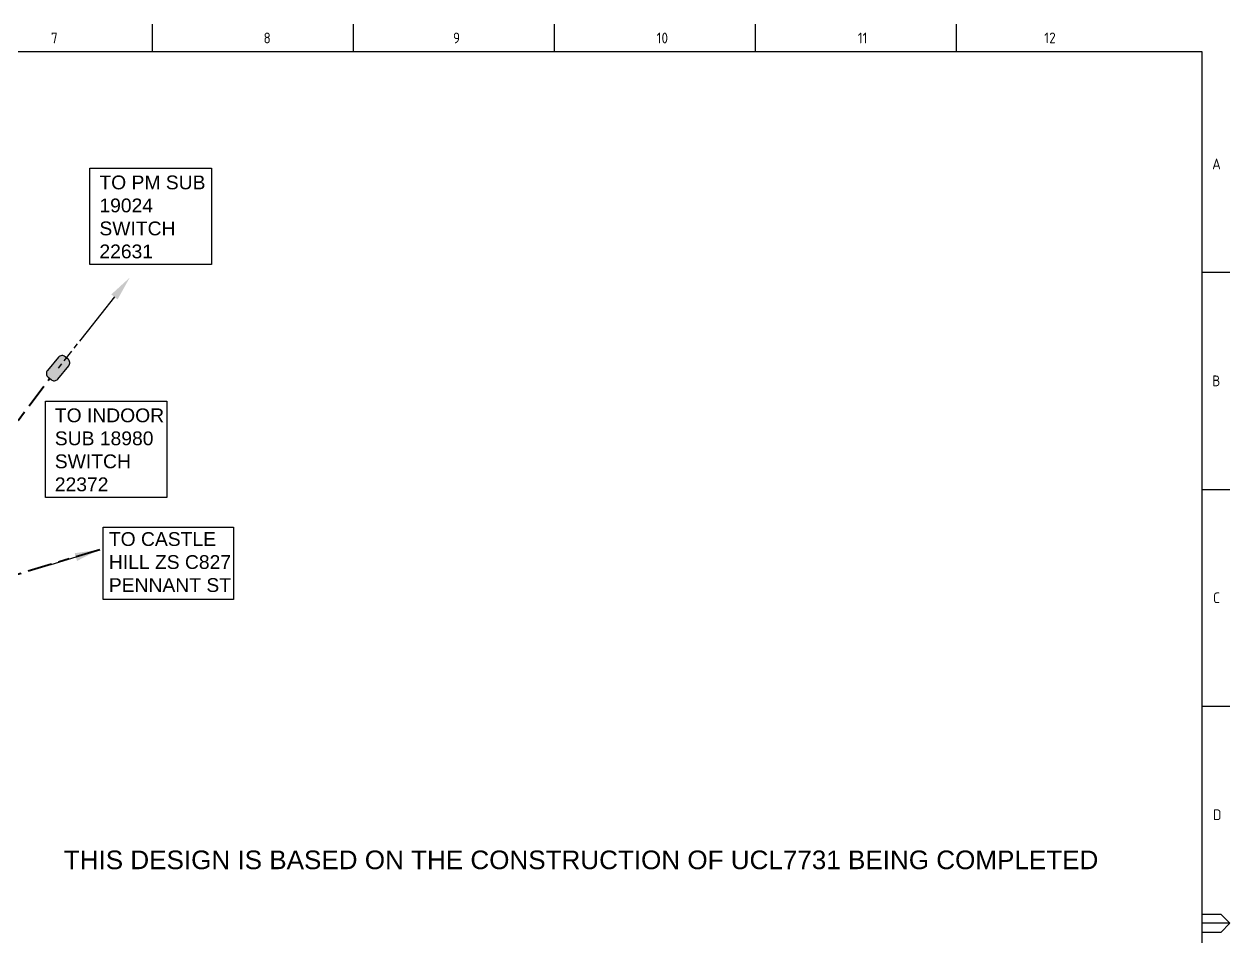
# Paper-space layout 'PAGE 2' of a CAD drawing. Header units: metres, sheet in millimetres. Extents: x -9 to 824, y -5 to 581.
# Drawn here: x 431.5 to 824.5, y 283.3 to 581 of the extents above; entities that cross this region are included whole.
import ezdxf
from ezdxf import colors
from ezdxf.entities.mleader import LeaderData, LeaderLine
from ezdxf.enums import TextEntityAlignment as Align
from ezdxf.math import Vec2, Vec3

# ---------------------------------------------------------------- set-up
doc = ezdxf.new("R2010")
doc.units = ezdxf.units.M
doc.linetypes.add('Cable Exist UG', pattern=[8.2, 4, -1.2, 1.8, -1.2])
doc.layers.get('0').update_dxf_attribs({"color": 6})
doc.layers.add('_User Miscellaneous1', color=7, linetype='Continuous')
doc.styles.add('iecISOCP', font='isocp.shx')
doc.styles.get("Standard").update_dxf_attribs({"font": 'arial.ttf'})
doc.linetypes.add('Cable New UG', pattern='A,7,-0.25,["x",Standard,S=2,R=0,X=0.2,Y=-0.8],-2.1', length=9.35)

# ---------------------------------------------------------------- blocks, each defined once
blk = doc.blocks.new('A1_FRAME_TITLE')
at = {"layer": '_User Miscellaneous1', "color": 7, "linetype": 'Continuous'}
for p, q in [((482.19, 574.39), (482.19, 583.39)), ((547.7, 574.39), (547.7, 583.39)), ((613.21, 574.39), (613.21, 583.39)), ((678.72, 574.39), (678.72, 583.39)), ((744.23, 574.39), (744.23, 583.39)), ((824.37, 5.97), (824.37, 574.39)), ((833.35, 502.43), (824.35, 502.43)), ((824.37, 431.68), (833.35, 431.68)), ((824.35, 360.93), (833.35, 360.93)), ((824.37, 293.18), (830.35, 293.18)), ((830.35, 293.18), (833.35, 290.18)), ((833.35, 290.18), (824.35, 290.18)), ((830.35, 287.18), (824.37, 287.18)), ((833.35, 290.18), (830.35, 287.18))]:
    blk.add_line(p, q, dxfattribs=at)
at = {"layer": '_User Miscellaneous1', "color": 7, "linetype": 'Continuous', "flags": 128}
blk.add_lwpolyline([(824.37, 574.39), (149.5, 574.39)], dxfattribs=at)
at = {"layer": '_User Miscellaneous1', "color": 7, "style": 'iecISOCP'}
for s, p in [('7', (449.08, 577.12)), ('8', (518.36, 577.12)), ('9', (580.11, 577.12)), ('10', (646.5, 577.12)), ('11', (712.06, 577.12)), ('12', (772.87, 577.16)), ('A', (827.58, 536.06)), ('B', (827.58, 465.31)), ('C', (827.87, 394.56)), ('D', (827.87, 323.81))]:
    blk.add_text(s, height=3.5, dxfattribs=at).set_placement(p)
at = {"layer": '_User Miscellaneous1', "color": 7, "style": 'iecISOCP', "flags": 8}
blk.add_attdef('VERSION_NO', text='', height=2.5, rotation=90, dxfattribs=at).set_placement((302.04, 43.81), align=Align.MIDDLE_CENTER)
at = {"layer": '_User Miscellaneous1', "color": 7}
for p in [(29.9, 23.29), (44.05, 23.29)]:
    blk.add_attdef('DRAFT_NUM', p, '', height=2.5, rotation=90, dxfattribs=at)
at = {"layer": '_User Miscellaneous1', "color": 7, "style": 'iecISOCP'}
for tag, p in [('CAP_NO', (513.19, 43.46)), ('IE_NUM', (513.05, 37.81)), ('REF_No_1', (335.24, 32.31)), ('REF_1', (362.52, 32.31)), ('GEN_WO', (441.71, 31.76)), ('HV_SWITCH', (513.46, 32.16)), ('REF_No_2', (335.24, 26.31)), ('REF_2', (362.52, 26.31)), ('OH_WO', (441.71, 25.81)), ('UBD_REF', (513.05, 25.83)), ('REF_No_3', (335.24, 20.31)), ('REF_3', (362.52, 20.31)), ('UG_WO', (441.71, 20.05)), ('GIS_MAP_No', (513.05, 20.04)), ('REF_No_4', (335.24, 14.31)), ('REF_4', (362.52, 14.31)), ('SUB_WO', (441.71, 13.81)), ('HV_OP_DIAG', (513.33, 14.2)), ('LGA', (512.95, 7.78)), ('ExportID', (9.08, 2.39))]:
    blk.add_attdef(tag, p, '', height=2.5, dxfattribs=at)
for tag, height, p in [('T1', 3.5, (684.37, 39.47)), ('scale', 2.5, (567.76, 33.27)), ('T2', 3.5, (684.37, 34.35)), ('T3', 3.5, (684.37, 28.92)), ('DRAWN', 2.5, (567.76, 24.93)), ('T4', 3.5, (684.37, 23.66)), ('T5', 3.5, (684.37, 18.23)), ('REV', 5, (820.05, 17.1)), ('DATE', 2.5, (567.76, 16.88)), ('T6', 3.5, (684.37, 12.97)), ('CHD', 2.5, (567.76, 8.37)), ('DESIGN', 2.5, (605.62, 9.15))]:
    blk.add_attdef(tag, text='', height=height, dxfattribs=at).set_placement(p, align=Align.CENTER)
blk.add_attdef('NUM', text='', height=7, dxfattribs=at).set_placement((792.37, 20.12), align=Align.MIDDLE_CENTER)
for tag, p in [('NS', (790.71, 8.12)), ('SHTS', (805.41, 8.12))]:
    blk.add_attdef(tag, text='', height=2.5, dxfattribs=at).set_placement(p, align=Align.MIDDLE)
at = {"layer": '_User Miscellaneous1', "color": 7, "style": 'iecISOCP', "flags": 1}
for tag, p in [('ProjectType', (14.17, -26.8)), ('ProjectNumber', (23.56, -26.82)), ('DrawingNumber', (35.51, -26.8)), ('ProjectDescription', (47.56, -26.83)), ('ExportDate', (60.28, -26.79)), ('ExportUserName', (69.15, -26.8)), ('DesignerCompanyName', (81.48, -26.79)), ('ExportAreaOfInterest', (97.1, -26.81)), ('GIS_SUCCESS', (112, -26.78)), ('CAD_SUCCESS', (121.79, -26.78)), ('DEPOTCODE', (132.11, -26.88)), ('ExportCategories', (140.08, -26.8)), ('Comments', (154.38, -26.88))]:
    blk.add_attdef(tag, p, '', height=1, dxfattribs=at)
blk = doc.blocks.new('LV_STJ_NEW')
blk.add_hatch(color=256).paths.add_polyline_path([(0.906, 0.131, 0.414214), (0.586, 0.451), (-0.586, 0.451, 0.414214), (-0.906, 0.131), (-0.906, -0.131, 0.414214), (-0.586, -0.451), (0.586, -0.451, 0.414214), (0.906, -0.131)])
blk.add_lwpolyline([(-0.906, 0.131), (-0.906, -0.131, 0.414214), (-0.586, -0.451), (0.586, -0.451, 0.414214), (0.906, -0.131), (0.906, 0.131, 0.414214), (0.586, 0.451), (-0.586, 0.451, 0.414214)], format="xyb", close=True)
for tag, flags, p in [('ORIENTATION', 9, (1.5, 0)), ('STATE', 9, (1.5, -0.8)), ('USAGE', 9, (1.5, -0.2)), ('LEGEND', 9, (1.5, -0.4)), ('NOTES', 9, (1.5, -0.6)), ('OWNED_BY', 9, (1.5, -1)), ('OPERATED_BY', 9, (1.5, -1.2)), ('OPERATING_VOLTAGE', 9, (1.5, -1.6)), ('MAINTAINED_BY', 9, (1.5, -1.4)), ('TYPE', 9, (1.5, -2.2)), ('Z', 1, (1.5, -2.4)), ('CONSTRUCTED_VOLTAGE', 9, (1.5, -1.8)), ('NUMBER_OF_PHASES', 9, (1.5, -2))]:
    blk.add_attdef(tag, text='', height=0.2, dxfattribs=dict(flags=flags)).set_placement(p, align=Align.MIDDLE_LEFT)

psp = doc.layouts.new('PAGE 2')

# ---------------------------------------------------------------- linework, layer by layer
at = {"layer": '_User Miscellaneous1'}
for points in [[(452.94, 533.96), (492.5, 533.96), (492.5, 502.52), (452.94, 502.52)], [(438.41, 458.01), (477.97, 458.01), (477.97, 426.57), (438.41, 426.57)], [(457.21, 416.93), (499.68, 416.93), (499.68, 393.33), (457.21, 393.33)]]:
    psp.add_lwpolyline(points, close=True, dxfattribs=at)
at = {"layer": '_User Miscellaneous1', "linetype": 'Cable Exist UG', "flags": 128}
psp.add_lwpolyline([(452, 480.74), (442.56, 468.77)], dxfattribs=at)
at = {"layer": '_User Miscellaneous1', "linetype": 'Cable Exist UG', "lineweight": 40, "ltscale": 2, "flags": 128}
for points in [[(423.26, 443.33), (439.78, 465.43)], [(456.14, 409.52), (404.42, 394.1), (241.7, 187.12), (245.74, 183.94), (219.13, 150.85)]]:
    psp.add_lwpolyline(points, dxfattribs=at)

# ---------------------------------------------------------------- block references
at = {"layer": '_User Miscellaneous1'}
psp.add_blockref('A1_FRAME_TITLE', (-8.86, -2.43), dxfattribs=at)
at = {"layer": '_User Miscellaneous1', "linetype": 'Cable New UG', "xscale": 4.800000000000003, "yscale": 4.800000000000003, "zscale": 4.800000000000003, "rotation": 230.2069477058891}
psp.add_blockref('LV_STJ_NEW', (442.56, 468.77), dxfattribs=at)

# ---------------------------------------------------------------- texts
at = {"layer": '_User Miscellaneous1', "color": 7}
psp.add_text('THIS DESIGN IS BASED ON THE CONSTRUCTION OF UCL7731 BEING COMPLETED', height=6.0763, dxfattribs=at).set_placement((444.41, 305.39))
at = {"layer": '_User Miscellaneous1', "char_height": 4.5, "attachment_point": 1}
for s, width, insert in [('TO PM SUB 19024\\PSWITCH 22631', 36.0831, (456.01, 531.59)), ('TO INDOOR SUB 18980 SWITCH 22372', 36.0831, (441.48, 455.64)), ('TO CASTLE HILL ZS C827 PENNANT ST', 43.6837, (459.09, 415.29))]:
    psp.add_mtext_dynamic_manual_height_columns(s, width=width, gutter_width=4, heights=[0], dxfattribs=dict(at, insert=insert))

# ---------------------------------------------------------------- leaders
at = {"layer": '_User Miscellaneous1'}
ml = psp.add_multileader_mtext('Standard', dxfattribs=at)
ml.set_content('', color=256)
ml.set_leader_properties()
ml.build(insert=Vec2(0, 0))
ml.multileader.update_dxf_attribs({"dogleg_length": 0, "arrow_head_size": 8})
ctx = ml.context
ctx.base_point, ctx.arrow_head_size, ctx.plane_origin, ctx.plane_x_axis, ctx.plane_y_axis = Vec3(452, 480.74), 8, Vec3(462.67, 473.11), Vec3(-0.908375, -0.418156), Vec3(0.418156, -0.908375)
notes = []
notes.append((ctx, [(1, (1, 1, 0), (452, 480.74), (-0.963612, -0.267306), 0, [(0, [(465.88, 498.27)], 0, [])])]))
ctx.mtext.insert, ctx.mtext.text_direction, ctx.mtext.rotation, ctx.mtext.flow_direction = Vec3(451.02, 478.08), Vec3(-0.908375, -0.418156), 3.573007, 5
ml = psp.add_multileader_mtext('Standard', dxfattribs=at)
ml.set_content('', color=256)
ml.set_leader_properties()
ml.build(insert=Vec2(0, 0))
ml.multileader.update_dxf_attribs({"dogleg_length": 0, "arrow_head_size": 8})
ctx = ml.context
ctx.base_point, ctx.arrow_head_size, ctx.plane_origin, ctx.plane_x_axis, ctx.plane_y_axis = Vec3(444.06, 405.67), 8, Vec3(448.54, 385.3), Vec3(-0.966037, -0.258402), Vec3(0.258402, -0.966037)
notes.append((ctx, [(0, (1, 1, 0), (440.19, 404.63), (0.934613, 0.355668), 0, [(0, [(455.97, 409.56)], 0, [])])]))
ctx.mtext.insert, ctx.mtext.text_direction, ctx.mtext.rotation, ctx.mtext.flow_direction = Vec3(442.53, 395.16), Vec3(-0.966037, -0.258402), 3.402961, 5
for ctx, leaders in notes:
    for number, flags, end, landing, length, lines in leaders:
        leader = LeaderData()
        leader.index, (leader.has_last_leader_line, leader.has_dogleg_vector, leader.attachment_direction) = number, flags
        leader.last_leader_point, leader.dogleg_vector, leader.dogleg_length = Vec3(end), Vec3(landing), length
        for number, points, colour, breaks in lines:
            line = LeaderLine()
            line.index, line.vertices, line.color, line.breaks = number, Vec3.list(points), colors.encode_raw_color(colour), breaks
            leader.lines.append(line)
        ctx.leaders.append(leader)

doc.saveas('drawing.dxf')
